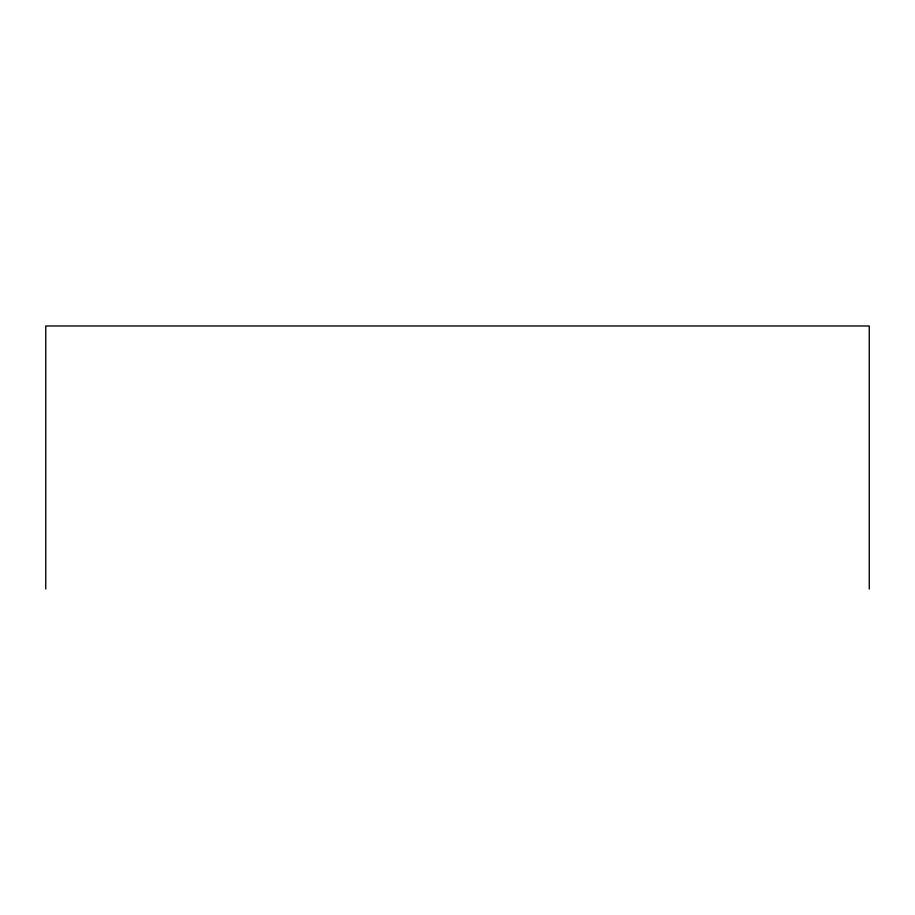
<?xml version="1.0" encoding="UTF-8"?>
<svg xmlns="http://www.w3.org/2000/svg" width="915" height="915" viewBox="0 0 915 915"><rect width="100%" height="100%" fill="white"/><g stroke="black" fill="none" stroke-linecap="round" stroke-linejoin="round"><path stroke-width="1.37" d="M869.25 589.02L869.25 325.98L45.75 325.98L45.75 589.02"/></g></svg>
